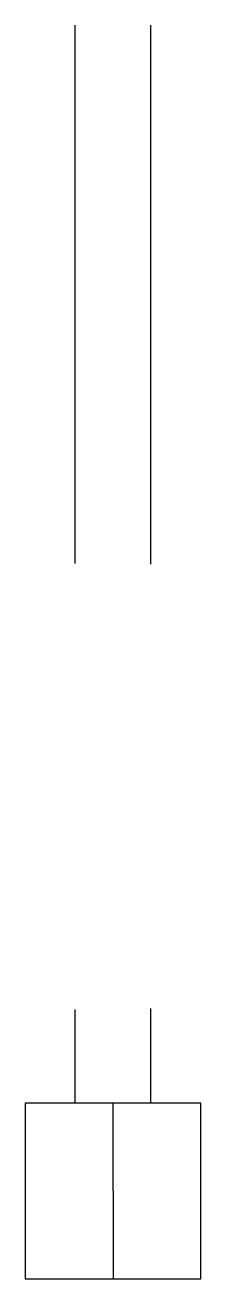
# Model space of a CAD drawing. Header units: inches. Extents: x 397.2 to 400.7, y -79.5 to -54.6.
import ezdxf

# ---------------------------------------------------------------- set-up
doc = ezdxf.new("R2010")
doc.units = ezdxf.units.IN
doc.header["$MEASUREMENT"] = 0
doc.layers.add('A101-Floorplan-1st-floor', color=7, linetype='Continuous', lineweight=9)

msp = doc.modelspace()

# ---------------------------------------------------------------- linework, layer by layer
at = {"layer": 'A101-Floorplan-1st-floor', "lineweight": -3}
for p, q in [((398.153, -65.278), (398.153, -54.566)), ((399.653, -65.293), (399.653, -54.566)), ((398.153, -76.016), (398.153, -74.152)), ((399.653, -76.016), (399.653, -74.136)), ((398.903, -77.766), (398.903, -76.016)), ((398.903, -77.766), (398.903, -79.516))]:
    msp.add_line(p, q, dxfattribs=at)
msp.add_lwpolyline([(397.153, -79.516), (400.653, -79.516), (400.653, -76.016), (397.153, -76.016)], close=True, dxfattribs=at)
msp.add_lwpolyline([(397.153, -79.516), (400.653, -79.516), (400.653, -76.016), (397.153, -76.016)], close=True, dxfattribs=at)

doc.saveas('drawing.dxf')
